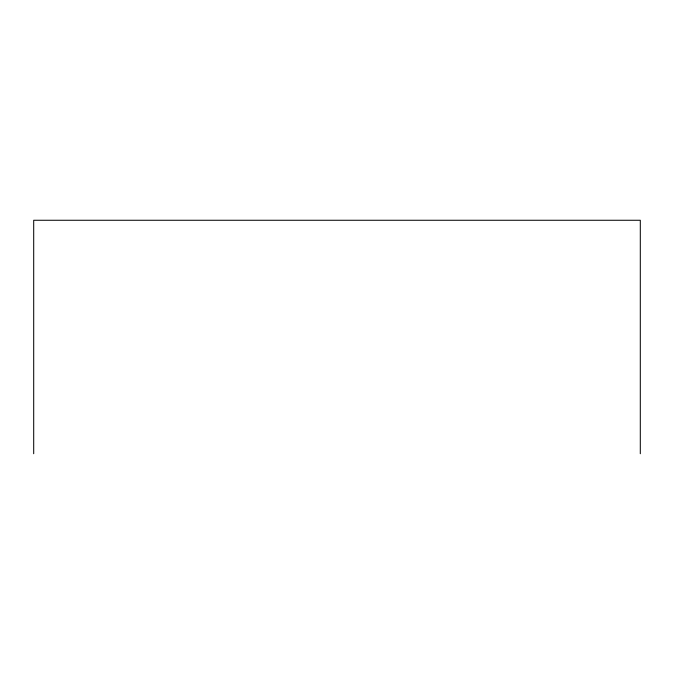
<?xml version="1.0" encoding="UTF-8"?>
<svg xmlns="http://www.w3.org/2000/svg" width="674" height="674" viewBox="0 0 674 674"><rect width="100%" height="100%" fill="white"/><g stroke="black" fill="none" stroke-linecap="round" stroke-linejoin="round"><path stroke-width="1.01" d="M640.3 453.737L640.3 220.263L33.7 220.263L33.7 453.737"/></g></svg>
